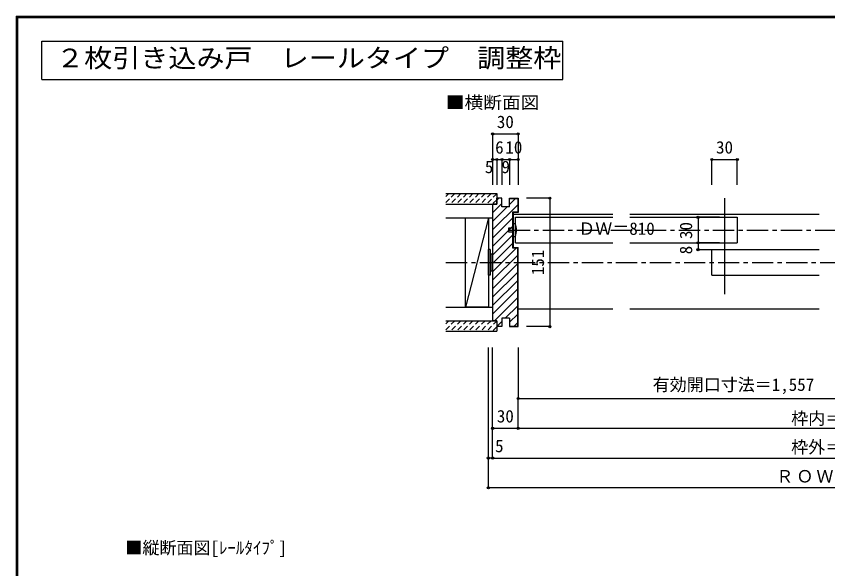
# Model space of a CAD drawing. Units: millimetres at full size, sheet at 1:5; details may follow other scales. Extents: x -973 to 977, y -718 to 696.
# Drawn here: x -973 to -19, y 46 to 696 of the extents above; entities that cross this region are included whole.
import ezdxf
from ezdxf.enums import TextEntityAlignment as Align

# ---------------------------------------------------------------- set-up
doc = ezdxf.new("R2010")
doc.units = ezdxf.units.MM
doc.header["$LTSCALE"] = 5
doc.header["$PDMODE"] = 32
doc.header["$PDSIZE"] = 2.5
doc.linetypes.add('CHAIN1', pattern=[8, 5, -1, 1, -1])
doc.linetypes.add('DASHED1', pattern=[1.8, 1.2, -0.6])
for name, color, linetype in [('0-1_通り芯', 4, 'CHAIN1'), ('0-2_柱', 7, 'Continuous'), ('0-3_仕上げ', 2, 'Continuous'), ('0-4_枠', 3, 'Continuous'), ('0-6_扉', 6, 'Continuous'), ('0-7_金物', 7, 'Continuous'), ('0-A_文字', 7, 'Continuous'), ('0-B_寸法', 7, 'Continuous'), ('0-C_ハッチ', 4, 'DASHED1'), ('F-1_枠', 7, 'Continuous')]:
    doc.layers.add(name, color=color, linetype=linetype)
doc.styles.add('ＭＳ ゴシック', font='')
doc.styles.get('ＭＳ ゴシック').set_extended_font_data('MS Gothic')

msp = doc.modelspace()

# ---------------------------------------------------------------- linework, layer by layer
at = {"layer": '0-1_通り芯'}
for p, q in [((-394.347, 444.5), (386.684, 444.5)), ((-468.347, 406.5), (471.653, 406.5))]:
    msp.add_line(p, q, dxfattribs=at)
at = {"layer": '0-2_柱'}
for p, q in [((-418.347, 459), (-445.347, 354)), ((-445.347, 354), (-445.347, 459)), ((-418.347, 354), (-445.347, 354))]:
    msp.add_line(p, q, dxfattribs=at)
msp.add_lwpolyline([(-445.347, 459), (-418.347, 459), (-418.347, 354)], dxfattribs=at)
at = {"layer": '0-3_仕上げ'}
for p, q in [((-468.347, 487.5), (-408.347, 487.5)), ((-408.347, 487.5), (-408.347, 475)), ((-468.347, 475), (-408.347, 475)), ((-413.347, 475), (-413.347, 459)), ((-468.347, 459), (-413.347, 459)), ((-468.347, 354), (-413.347, 354)), ((-413.347, 354), (-413.347, 338)), ((-468.347, 338), (-408.347, 338)), ((-408.347, 338), (-408.347, 325.5)), ((-468.347, 325.5), (-408.347, 325.5))]:
    msp.add_line(p, q, dxfattribs=at)
at = {"layer": '0-4_枠'}
for p, q in [((-408.347, 475), (-408.347, 482)), ((-402.347, 482), (-408.347, 482)), ((-402.347, 472), (-402.347, 482)), ((-393.347, 482), (-383.347, 482)), ((-393.347, 472), (-393.347, 482)), ((-393.347, 481.5), (-383.847, 481.5)), ((-383.847, 481.5), (-383.847, 465.5)), ((-383.347, 482), (-383.347, 465)), ((-413.347, 475), (-413.347, 338)), ((-408.347, 475), (-413.347, 475)), ((-393.347, 472), (-402.347, 472)), ((-389.847, 465.5), (-389.847, 423.5)), ((-383.847, 465.5), (-389.847, 465.5)), ((-389.347, 465), (-389.347, 424)), ((-383.347, 465), (-389.347, 465)), ((-389.847, 423.5), (-383.847, 423.5)), ((-389.347, 424), (-383.347, 424)), ((-383.847, 331.5), (-383.847, 423.5)), ((-383.347, 331), (-383.347, 424)), ((-408.347, 338), (-413.347, 338)), ((-408.347, 338), (-408.347, 331)), ((-402.347, 341), (-402.347, 331)), ((-393.347, 341), (-402.347, 341)), ((-393.347, 341), (-393.347, 331)), ((-402.347, 331), (-408.347, 331)), ((-393.347, 331.5), (-383.847, 331.5)), ((-393.347, 331), (-383.347, 331))]:
    msp.add_line(p, q, dxfattribs=at)
at = {"layer": '0-4_枠', "color": 4}
for p, q in [((-389.347, 463), (-272.014, 463)), ((-252.014, 463), (-29.339, 463)), ((-383.347, 352), (-272.014, 352)), ((-252.014, 352), (-29.339, 352))]:
    msp.add_line(p, q, dxfattribs=at)
at = {"layer": '0-6_扉', "color": 3}
msp.add_line((-140.68, 482), (-140.68, 369), dxfattribs=at)
at = {"layer": '0-6_扉'}
for p, q in [((-386.347, 429.5), (-386.347, 459.5)), ((-386.347, 459.5), (-272.014, 459.5)), ((-252.014, 459.5), (-125.68, 459.5)), ((-125.68, 459.5), (-125.68, 429.5)), ((-386.347, 429.5), (-272.014, 429.5)), ((-252.014, 429.5), (-125.68, 429.5)), ((-155.68, 391.5), (-155.68, 421.5)), ((-155.68, 421.5), (-29.339, 421.5)), ((-155.68, 391.5), (-29.339, 391.5))]:
    msp.add_line(p, q, dxfattribs=at)
at = {"layer": '0-7_金物'}
for p, q in [((-389.347, 452), (-389.347, 437)), ((-386.347, 452), (-389.347, 452)), ((-394.347, 447), (-389.347, 447)), ((-394.347, 442), (-394.347, 447)), ((-389.347, 442), (-394.347, 442)), ((-389.347, 437), (-386.347, 437)), ((-416.347, 421.5), (-418.347, 421.5)), ((-418.347, 391.5), (-418.347, 421.5)), ((-416.347, 421.5), (-416.347, 391.5)), ((-416.347, 416.5), (-414.347, 416.5)), ((-414.347, 416.5), (-414.347, 396.5)), ((-414.347, 415.5), (-413.347, 415.5)), ((-416.347, 391.5), (-418.347, 391.5)), ((-416.347, 396.5), (-414.347, 396.5)), ((-414.347, 397.5), (-413.347, 397.5))]:
    msp.add_line(p, q, dxfattribs=at)
msp.add_arc((-413.972, 444.5), 28.625, 344.81071, 15.18929, dxfattribs=at)
at = {"layer": '0-A_文字', "color": 3}
for p, q in [((-943.333, 621.667), (-943.333, 666.667)), ((-943.333, 666.667), (-330.952, 666.667)), ((-330.952, 621.667), (-330.952, 666.667)), ((-943.333, 621.667), (-330.952, 621.667))]:
    msp.add_line(p, q, dxfattribs=at)
at = {"layer": '0-B_寸法', "color": 4}
for p, q in [((-413.347, 557.5), (-383.347, 557.5)), ((-413.347, 557.5), (-413.347, 497.5)), ((-383.347, 557.5), (-383.347, 497.5)), ((-413.347, 527.5), (-383.347, 527.5)), ((-408.347, 527.5), (-408.347, 497.5)), ((-402.347, 527.5), (-402.347, 497.5)), ((-393.347, 527.5), (-393.347, 497.5)), ((-155.68, 527.5), (-125.68, 527.5)), ((-155.68, 497.5), (-155.68, 527.5)), ((-125.68, 497.5), (-125.68, 527.5)), ((-345.984, 482), (-373.347, 482)), ((-345.984, 482), (-345.984, 331)), ((-171.856, 459.5), (-171.856, 421.5)), ((-146.809, 459.5), (-171.856, 459.5)), ((-146.809, 429.5), (-171.856, 429.5)), ((-171.856, 421.5), (-146.809, 421.5)), ((-345.984, 331), (-373.347, 331)), ((-418.347, 141.5), (-418.347, 306.5)), ((-413.347, 176.5), (-413.347, 306.5)), ((-383.347, 306.5), (-383.347, 246.5)), ((-383.347, 211.5), (-383.347, 246.5)), ((-383.347, 246.5), (386.684, 246.5)), ((-413.347, 211.5), (-383.347, 211.5)), ((-383.347, 211.5), (386.684, 211.5)), ((-413.347, 176.5), (-418.347, 176.5)), ((-413.347, 176.5), (416.684, 176.5)), ((421.653, 141.5), (-418.347, 141.5))]:
    msp.add_line(p, q, dxfattribs=at)
at = {"layer": '0-B_寸法'}
for p in [(-413.347, 557.5), (-383.347, 557.5), (-413.347, 527.5), (-408.347, 527.5), (-402.347, 527.5), (-393.347, 527.5), (-383.347, 527.5), (-155.68, 527.5), (-125.68, 527.5), (-345.984, 482), (-171.856, 459.5), (-171.856, 429.5), (-171.856, 421.5), (-345.984, 331), (-383.347, 246.5), (-413.347, 211.5), (-383.347, 211.5), (-418.347, 176.5), (-413.347, 176.5), (-418.347, 141.5)]:
    msp.add_point(p, dxfattribs=at)
at = {"layer": '0-C_ハッチ'}
for p, q in [((-464.698, 487.5), (-468.347, 483.851)), ((-457.627, 487.5), (-468.347, 476.78)), ((-450.556, 487.5), (-463.056, 475)), ((-443.484, 487.5), (-455.984, 475)), ((-436.413, 487.5), (-448.913, 475)), ((-429.342, 487.5), (-441.842, 475)), ((-422.271, 487.5), (-434.771, 475)), ((-415.2, 487.5), (-427.7, 475)), ((-408.347, 487.282), (-420.629, 475)), ((-408.347, 480.211), (-413.558, 475)), ((-464.698, 338), (-468.347, 334.351)), ((-457.627, 338), (-468.347, 327.28)), ((-450.556, 338), (-463.056, 325.5)), ((-443.484, 338), (-455.984, 325.5)), ((-436.413, 338), (-448.913, 325.5)), ((-429.342, 338), (-441.842, 325.5)), ((-422.271, 338), (-434.771, 325.5)), ((-415.2, 338), (-427.7, 325.5)), ((-408.129, 338), (-420.629, 325.5)), ((-408.347, 330.711), (-413.558, 325.5))]:
    msp.add_line(p, q, dxfattribs=at)
at = {"layer": '0-C_ハッチ', "linetype": 'Continuous'}
for p, q in [((-408.347, 479.528), (-405.875, 482)), ((-393.347, 474.729), (-386.576, 481.5)), ((-413.347, 464.628), (-402.347, 475.628)), ((-413.347, 444.829), (-383.847, 474.329)), ((-413.347, 454.729), (-396.076, 472)), ((-413.347, 434.93), (-389.847, 458.43)), ((-413.347, 425.03), (-389.847, 448.53)), ((-413.347, 415.131), (-389.847, 438.631)), ((-413.347, 405.231), (-389.847, 428.731)), ((-413.347, 395.332), (-385.179, 423.5)), ((-413.347, 385.432), (-383.847, 414.932)), ((-413.347, 375.533), (-383.847, 405.033)), ((-413.347, 365.633), (-383.847, 395.133)), ((-413.347, 355.734), (-383.847, 385.234)), ((-413.347, 345.834), (-383.847, 375.334)), ((-411.282, 338), (-383.847, 365.435)), ((-398.382, 341), (-383.847, 355.535)), ((-393.347, 336.136), (-383.847, 345.636)), ((-408.347, 331.035), (-402.347, 337.035)), ((-388.083, 331.5), (-383.847, 335.736))]:
    msp.add_line(p, q, dxfattribs=at)
at = {"layer": 'F-1_枠', "color": 6}
for p, q in [((-973.347, 695.833), (-973.347, -700.833)), ((-973.347, 695.833), (976.653, 695.833)), ((-973.347, 695), (976.653, 695)), ((-973.347, 694.167), (976.653, 694.167)), ((-972.514, 695.833), (-972.514, -700.833)), ((-971.68, 695.833), (-971.68, -700.833))]:
    msp.add_line(p, q, dxfattribs=at)

# ---------------------------------------------------------------- texts
at = {"layer": '0-A_文字', "color": 3, "style": 'ＭＳ ゴシック', "width": 1.1}
msp.add_text('２枚引き込み戸\u3000レールタイプ\u3000調整枠', height=21.99, dxfattribs=at).set_placement((-926.458, 629.167), align=Align.BOTTOM_LEFT)
at = {"layer": '0-A_文字', "style": 'ＭＳ ゴシック', "width": 1.1}
msp.add_text('■横断面図', height=14.66, dxfattribs=at).set_placement((-468.347, 582.671), align=Align.BOTTOM_LEFT)
at = {"layer": '0-A_文字', "style": 'ＭＳ ゴシック'}
msp.add_text('■縦断面図[ﾚｰﾙﾀｲﾌﾟ]', height=14.66, dxfattribs=at).set_placement((-845.025, 59.319), align=Align.BOTTOM_LEFT)
at = {"layer": '0-B_寸法', "style": 'ＭＳ ゴシック'}
for s, p in [('30', (-408.347, 560)), ('6', (-410.347, 530)), ('10', (-398.347, 530)), ('30', (-150.68, 530)), ('5', (-422.423, 506.993)), ('9', (-402.847, 506.993)), ('ＤＷ＝810', (-312.661, 434.5)), ('有効開口寸法＝1,557', (-225.18, 251.053)), ('30', (-408.347, 214)), ('枠内＝2,367', (-62.342, 211.5)), ('5', (-410.435, 179)), ('枠外＝2,427', (-62.342, 177.715))]:
    msp.add_text(s, height=14.66, dxfattribs=at).set_placement(p, align=Align.BOTTOM_LEFT)
for s, p in [('30', (-174.356, 434)), ('151', (-348.484, 391.5)), ('8', (-174.356, 416))]:
    msp.add_text(s, height=14.66, rotation=90, dxfattribs=at).set_placement(p, align=Align.BOTTOM_LEFT)
at = {"layer": '0-B_寸法', "insert": (-79.857, 144), "char_height": 14.66, "attachment_point": 7, "style": 'ＭＳ ゴシック'}
msp.add_mtext('\\T1.18;ＲＯＷ＝2,437', dxfattribs=at)

doc.saveas('drawing.dxf')
